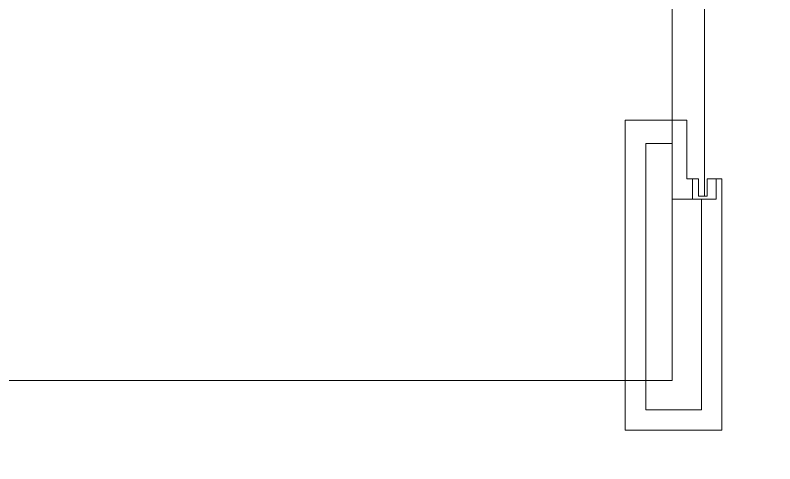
# Model space of a CAD drawing. Header units: millimetres. Extents: x -750 to 104995, y 68 to 66109.
# Drawn here: x 69512 to 72225, y 28205 to 29808 of the extents above; entities that cross this region are included whole.
import ezdxf

# ---------------------------------------------------------------- set-up
doc = ezdxf.new("R2010")
doc.units = ezdxf.units.MM
doc.layers.add('PDF_형상', color=7, linetype='Continuous')

msp = doc.modelspace()

# ---------------------------------------------------------------- linework, layer by layer
at = {"layer": 'PDF_형상', "lineweight": 5}
for points in [[(18250.3, 28502.5), (71858.4, 28502.5), (71858.4, 38753.8), (76059.3, 38753.8), (76059.3, 37458), (78859.9, 37458), (78859.9, 34020), (76268.3, 34020), (76268.3, 28502.5), (83269.8, 28502.5), (83269.8, 26025.8)], [(71973.4, 29160.8), (71973.4, 31000)], [(72036.1, 29223.5), (72015.2, 29223.5), (72036.1, 29223.5), (72036.1, 28324.8), (71691.2, 28324.8), (71691.2, 29432.5), (71910.7, 29432.5), (71910.7, 29223.5), (71942, 29223.5), (71910.7, 29223.5), (71910.7, 29432.5), (71691.2, 29432.5)], [(71962.9, 29150.3), (71858.4, 29150.3), (71858.4, 29348.9), (71858.4, 29150.3), (71962.9, 29150.3), (71962.9, 28398), (71764.4, 28398), (71764.4, 29348.9), (71858.4, 29348.9), (71764.4, 29348.9), (71858.4, 29348.9), (71764.4, 29348.9)]]:
    msp.add_lwpolyline(points, dxfattribs=at)
for points in [[(66466.3, 33905.1), (66466.3, 28502.5), (71858.4, 28502.5), (71858.4, 37458), (66466.3, 37458)], [(71952.5, 29160.8), (71952.5, 29223.5), (71931.6, 29223.5), (71931.6, 29150.3), (72015.2, 29150.3), (72015.2, 29223.5), (71983.8, 29223.5), (71983.8, 29160.8)], [(71952.5, 29160.8), (71952.5, 29223.5), (71931.6, 29223.5), (71931.6, 29150.3), (72015.2, 29150.3), (72015.2, 29223.5), (71983.8, 29223.5), (71983.8, 29160.8)]]:
    msp.add_lwpolyline(points, close=True, dxfattribs=at)

doc.saveas('drawing.dxf')
